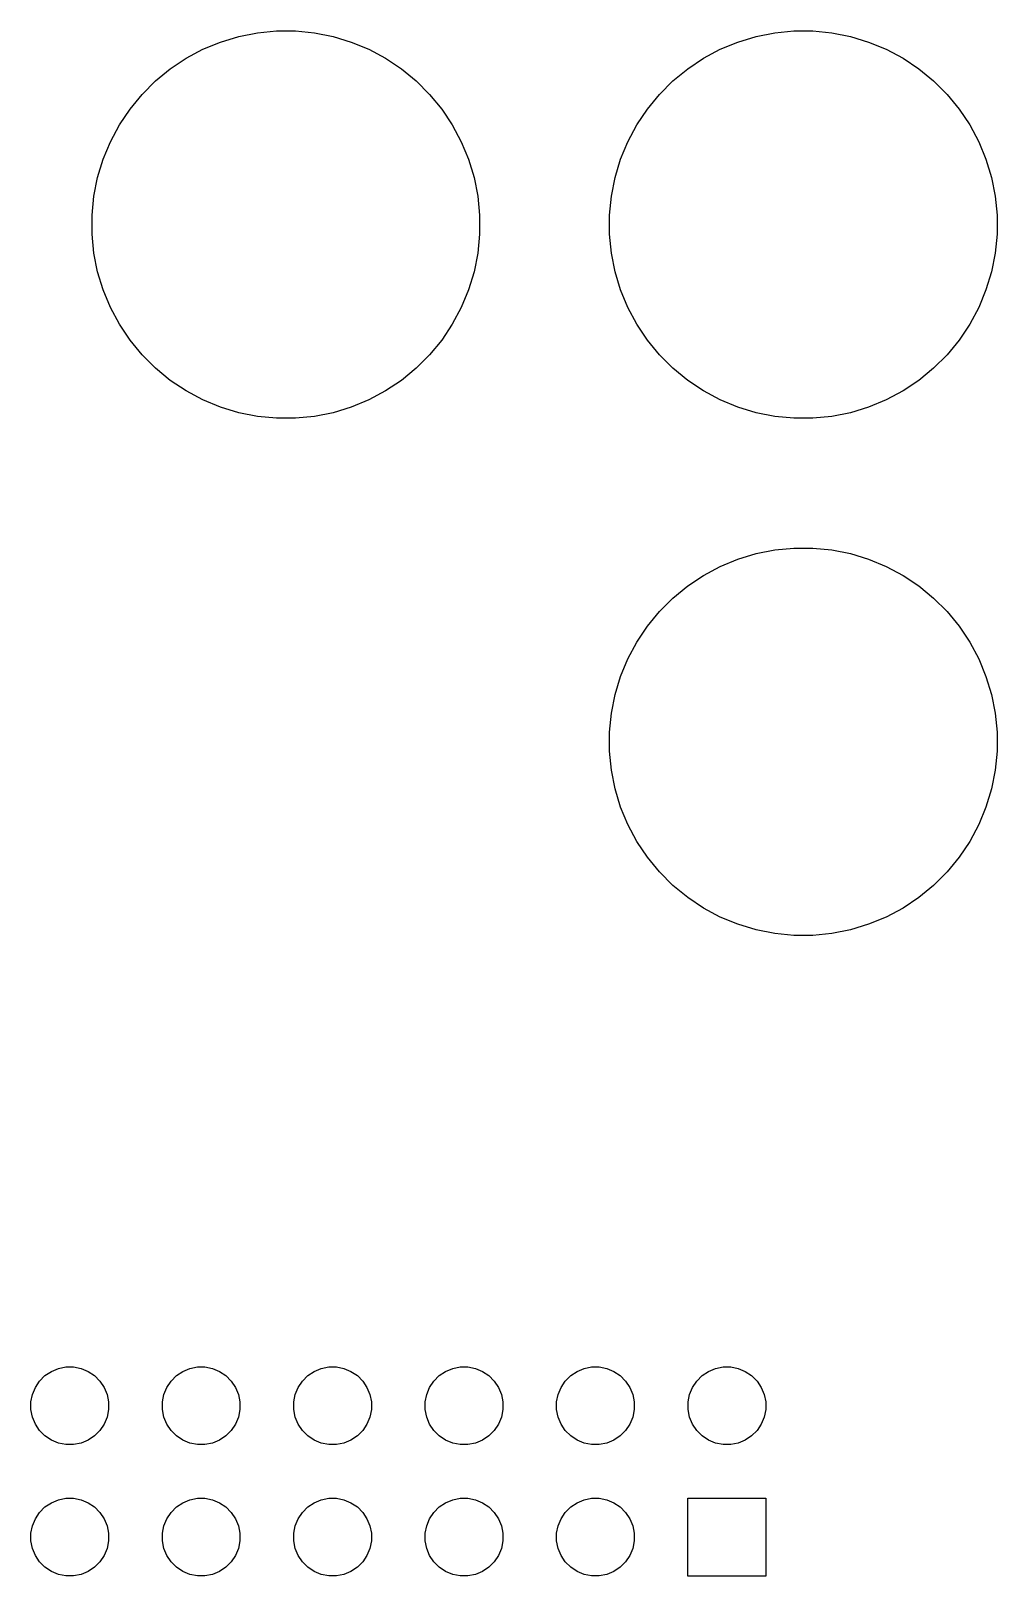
# Model space of a CAD drawing. Header units: millimetres. Extents: x 15 to 175, y 4 to 118.
# Drawn here: x 155.75 to 174.43, y 87.95 to 117.83 of the extents above; entities that cross this region are included whole.
import ezdxf

# ---------------------------------------------------------------- set-up
doc = ezdxf.new("R2010")
doc.units = ezdxf.units.MM
doc.layers.add('B.Cu', color=153, linetype='CONTINUOUS', true_color=0x4d7fc4)

msp = doc.modelspace()

# ---------------------------------------------------------------- linework, layer by layer
at = {"layer": 'B.Cu', "linetype": 'CONTINUOUS'}
for p, q in [((159.768399, 117.72312), (160.129336, 117.794915)), ((160.129336, 117.794915), (160.495571, 117.830986)), ((160.495571, 117.830986), (160.863579, 117.830986)), ((160.863579, 117.830986), (161.229814, 117.794915)), ((161.229814, 117.794915), (161.590751, 117.72312)), ((169.768399, 117.72312), (170.129336, 117.794915)), ((170.129336, 117.794915), (170.495571, 117.830986)), ((170.495571, 117.830986), (170.863579, 117.830986)), ((170.863579, 117.830986), (171.229814, 117.794915)), ((171.229814, 117.794915), (171.590751, 117.72312)), ((158.75169, 117.301985), (159.076243, 117.475463)), ((159.076243, 117.475463), (159.416238, 117.616293)), ((159.416238, 117.616293), (159.768399, 117.72312)), ((161.590751, 117.72312), (161.942912, 117.616293)), ((161.942912, 117.616293), (162.282907, 117.475463)), ((162.282907, 117.475463), (162.60746, 117.301985)), ((168.75169, 117.301985), (169.076243, 117.475463)), ((169.076243, 117.475463), (169.416238, 117.616293)), ((169.416238, 117.616293), (169.768399, 117.72312)), ((171.590751, 117.72312), (171.942912, 117.616293)), ((171.942912, 117.616293), (172.282907, 117.475463)), ((172.282907, 117.475463), (172.60746, 117.301985)), ((158.445703, 117.097531), (158.75169, 117.301985)), ((162.60746, 117.301985), (162.913447, 117.097531)), ((168.445703, 117.097531), (168.75169, 117.301985)), ((172.60746, 117.301985), (172.913447, 117.097531)), ((157.901008, 116.603849), (158.161229, 116.86407)), ((158.161229, 116.86407), (158.445703, 117.097531)), ((162.913447, 117.097531), (163.197921, 116.86407)), ((163.197921, 116.86407), (163.458142, 116.603849)), ((167.901008, 116.603849), (168.161229, 116.86407)), ((168.161229, 116.86407), (168.445703, 117.097531)), ((172.913447, 117.097531), (173.197921, 116.86407)), ((173.197921, 116.86407), (173.458142, 116.603849)), ((157.667547, 116.319375), (157.901008, 116.603849)), ((163.458142, 116.603849), (163.691603, 116.319375)), ((167.667547, 116.319375), (167.901008, 116.603849)), ((173.458142, 116.603849), (173.691603, 116.319375)), ((157.463093, 116.013388), (157.667547, 116.319375)), ((163.691603, 116.319375), (163.896057, 116.013388)), ((167.463093, 116.013388), (167.667547, 116.319375)), ((173.691603, 116.319375), (173.896057, 116.013388)), ((157.289615, 115.688835), (157.463093, 116.013388)), ((163.896057, 116.013388), (164.069535, 115.688835)), ((167.289615, 115.688835), (167.463093, 116.013388)), ((173.896057, 116.013388), (174.069535, 115.688835)), ((157.148785, 115.34884), (157.289615, 115.688835)), ((164.069535, 115.688835), (164.210365, 115.34884)), ((167.148785, 115.34884), (167.289615, 115.688835)), ((174.069535, 115.688835), (174.210365, 115.34884)), ((157.041958, 114.996679), (157.148785, 115.34884)), ((164.210365, 115.34884), (164.317192, 114.996679)), ((167.041958, 114.996679), (167.148785, 115.34884)), ((174.210365, 115.34884), (174.317192, 114.996679)), ((156.970163, 114.635742), (157.041958, 114.996679)), ((164.317192, 114.996679), (164.388987, 114.635742)), ((166.970163, 114.635742), (167.041958, 114.996679)), ((174.317192, 114.996679), (174.388987, 114.635742)), ((156.934092, 114.269507), (156.970163, 114.635742)), ((164.388987, 114.635742), (164.425058, 114.269507)), ((166.934092, 114.269507), (166.970163, 114.635742)), ((174.388987, 114.635742), (174.425058, 114.269507)), ((156.934092, 113.901499), (156.934092, 114.269507)), ((164.425058, 114.269507), (164.425058, 113.901499)), ((166.934092, 113.901499), (166.934092, 114.269507)), ((174.425058, 114.269507), (174.425058, 113.901499)), ((156.970163, 113.535264), (156.934092, 113.901499)), ((164.425058, 113.901499), (164.388987, 113.535264)), ((166.970163, 113.535264), (166.934092, 113.901499)), ((174.425058, 113.901499), (174.388987, 113.535264)), ((157.041958, 113.174327), (156.970163, 113.535264)), ((164.388987, 113.535264), (164.317192, 113.174327)), ((167.041958, 113.174327), (166.970163, 113.535264)), ((174.388987, 113.535264), (174.317192, 113.174327)), ((157.148785, 112.822166), (157.041958, 113.174327)), ((164.317192, 113.174327), (164.210365, 112.822166)), ((167.148785, 112.822166), (167.041958, 113.174327)), ((174.317192, 113.174327), (174.210365, 112.822166)), ((157.289615, 112.482171), (157.148785, 112.822166)), ((164.210365, 112.822166), (164.069535, 112.482171)), ((167.289615, 112.482171), (167.148785, 112.822166)), ((174.210365, 112.822166), (174.069535, 112.482171)), ((157.463093, 112.157618), (157.289615, 112.482171)), ((164.069535, 112.482171), (163.896057, 112.157618)), ((167.463093, 112.157618), (167.289615, 112.482171)), ((174.069535, 112.482171), (173.896057, 112.157618)), ((157.667547, 111.851631), (157.463093, 112.157618)), ((163.896057, 112.157618), (163.691603, 111.851631)), ((167.667547, 111.851631), (167.463093, 112.157618)), ((173.896057, 112.157618), (173.691603, 111.851631)), ((157.901008, 111.567157), (157.667547, 111.851631)), ((163.691603, 111.851631), (163.458142, 111.567157)), ((167.901008, 111.567157), (167.667547, 111.851631)), ((173.691603, 111.851631), (173.458142, 111.567157)), ((158.161229, 111.306936), (157.901008, 111.567157)), ((163.458142, 111.567157), (163.197921, 111.306936)), ((168.161229, 111.306936), (167.901008, 111.567157)), ((173.458142, 111.567157), (173.197921, 111.306936)), ((158.445703, 111.073475), (158.161229, 111.306936)), ((163.197921, 111.306936), (162.913447, 111.073475)), ((168.445703, 111.073475), (168.161229, 111.306936)), ((173.197921, 111.306936), (172.913447, 111.073475)), ((158.75169, 110.869021), (158.445703, 111.073475)), ((159.076243, 110.695543), (158.75169, 110.869021)), ((162.60746, 110.869021), (162.282907, 110.695543)), ((162.913447, 111.073475), (162.60746, 110.869021)), ((168.75169, 110.869021), (168.445703, 111.073475)), ((169.076243, 110.695543), (168.75169, 110.869021)), ((172.60746, 110.869021), (172.282907, 110.695543)), ((172.913447, 111.073475), (172.60746, 110.869021)), ((159.416238, 110.554713), (159.076243, 110.695543)), ((159.768399, 110.447886), (159.416238, 110.554713)), ((161.942912, 110.554713), (161.590751, 110.447886)), ((162.282907, 110.695543), (161.942912, 110.554713)), ((169.416238, 110.554713), (169.076243, 110.695543)), ((169.768399, 110.447886), (169.416238, 110.554713)), ((171.942912, 110.554713), (171.590751, 110.447886)), ((172.282907, 110.695543), (171.942912, 110.554713)), ((160.129336, 110.376091), (159.768399, 110.447886)), ((160.495571, 110.34002), (160.129336, 110.376091)), ((160.863579, 110.34002), (160.495571, 110.34002)), ((161.229814, 110.376091), (160.863579, 110.34002)), ((161.590751, 110.447886), (161.229814, 110.376091)), ((170.129336, 110.376091), (169.768399, 110.447886)), ((170.495571, 110.34002), (170.129336, 110.376091)), ((170.863579, 110.34002), (170.495571, 110.34002)), ((171.229814, 110.376091), (170.863579, 110.34002)), ((171.590751, 110.447886), (171.229814, 110.376091)), ((169.076243, 107.475463), (169.416238, 107.616293)), ((169.416238, 107.616293), (169.768399, 107.72312)), ((169.768399, 107.72312), (170.129336, 107.794915)), ((170.129336, 107.794915), (170.495571, 107.830986)), ((170.495571, 107.830986), (170.863579, 107.830986)), ((170.863579, 107.830986), (171.229814, 107.794915)), ((171.229814, 107.794915), (171.590751, 107.72312)), ((171.590751, 107.72312), (171.942912, 107.616293)), ((171.942912, 107.616293), (172.282907, 107.475463)), ((168.445703, 107.097531), (168.75169, 107.301985)), ((168.75169, 107.301985), (169.076243, 107.475463)), ((172.282907, 107.475463), (172.60746, 107.301985)), ((172.60746, 107.301985), (172.913447, 107.097531)), ((168.161229, 106.86407), (168.445703, 107.097531)), ((172.913447, 107.097531), (173.197921, 106.86407)), ((167.901008, 106.603849), (168.161229, 106.86407)), ((173.197921, 106.86407), (173.458142, 106.603849)), ((167.667547, 106.319375), (167.901008, 106.603849)), ((173.458142, 106.603849), (173.691603, 106.319375)), ((167.463093, 106.013388), (167.667547, 106.319375)), ((173.691603, 106.319375), (173.896057, 106.013388)), ((167.289615, 105.688835), (167.463093, 106.013388)), ((173.896057, 106.013388), (174.069535, 105.688835)), ((167.148785, 105.34884), (167.289615, 105.688835)), ((174.069535, 105.688835), (174.210365, 105.34884)), ((167.041958, 104.996679), (167.148785, 105.34884)), ((174.210365, 105.34884), (174.317192, 104.996679)), ((166.970163, 104.635742), (167.041958, 104.996679)), ((174.317192, 104.996679), (174.388987, 104.635742)), ((166.934092, 104.269507), (166.970163, 104.635742)), ((174.388987, 104.635742), (174.425058, 104.269507)), ((166.934092, 103.901499), (166.934092, 104.269507)), ((174.425058, 104.269507), (174.425058, 103.901499)), ((166.970163, 103.535264), (166.934092, 103.901499)), ((174.425058, 103.901499), (174.388987, 103.535264)), ((167.041958, 103.174327), (166.970163, 103.535264)), ((174.388987, 103.535264), (174.317192, 103.174327)), ((167.148785, 102.822166), (167.041958, 103.174327)), ((174.317192, 103.174327), (174.210365, 102.822166)), ((167.289615, 102.482171), (167.148785, 102.822166)), ((174.210365, 102.822166), (174.069535, 102.482171)), ((167.463093, 102.157618), (167.289615, 102.482171)), ((174.069535, 102.482171), (173.896057, 102.157618)), ((167.667547, 101.851631), (167.463093, 102.157618)), ((173.896057, 102.157618), (173.691603, 101.851631)), ((167.901008, 101.567157), (167.667547, 101.851631)), ((173.691603, 101.851631), (173.458142, 101.567157)), ((168.161229, 101.306936), (167.901008, 101.567157)), ((168.445703, 101.073475), (168.161229, 101.306936)), ((173.197921, 101.306936), (172.913447, 101.073475)), ((173.458142, 101.567157), (173.197921, 101.306936)), ((168.75169, 100.869021), (168.445703, 101.073475)), ((172.913447, 101.073475), (172.60746, 100.869021)), ((169.076243, 100.695543), (168.75169, 100.869021)), ((169.416238, 100.554713), (169.076243, 100.695543)), ((172.282907, 100.695543), (171.942912, 100.554713)), ((172.60746, 100.869021), (172.282907, 100.695543)), ((169.768399, 100.447886), (169.416238, 100.554713)), ((170.129336, 100.376091), (169.768399, 100.447886)), ((171.590751, 100.447886), (171.229814, 100.376091)), ((171.942912, 100.554713), (171.590751, 100.447886)), ((170.495571, 100.34002), (170.129336, 100.376091)), ((170.863579, 100.34002), (170.495571, 100.34002)), ((171.229814, 100.376091), (170.863579, 100.34002)), ((155.919783, 91.723836), (156.0243, 91.828353)), ((156.0243, 91.828353), (156.1472, 91.910472)), ((156.1472, 91.910472), (156.283758, 91.967036)), ((156.283758, 91.967036), (156.428728, 91.995872)), ((156.428728, 91.995872), (156.576538, 91.995872)), ((156.576538, 91.995872), (156.721508, 91.967036)), ((156.721508, 91.967036), (156.858066, 91.910472)), ((156.858066, 91.910472), (156.980966, 91.828353)), ((156.980966, 91.828353), (157.085483, 91.723836)), ((158.459783, 91.723836), (158.5643, 91.828353)), ((158.5643, 91.828353), (158.6872, 91.910472)), ((158.6872, 91.910472), (158.823758, 91.967036)), ((158.823758, 91.967036), (158.968728, 91.995872)), ((158.968728, 91.995872), (159.116538, 91.995872)), ((159.116538, 91.995872), (159.261508, 91.967036)), ((159.261508, 91.967036), (159.398066, 91.910472)), ((159.398066, 91.910472), (159.520966, 91.828353)), ((159.520966, 91.828353), (159.625483, 91.723836)), ((160.999783, 91.723836), (161.1043, 91.828353)), ((161.1043, 91.828353), (161.2272, 91.910472)), ((161.2272, 91.910472), (161.363758, 91.967036)), ((161.363758, 91.967036), (161.508728, 91.995872)), ((161.508728, 91.995872), (161.656538, 91.995872)), ((161.656538, 91.995872), (161.801508, 91.967036)), ((161.801508, 91.967036), (161.938066, 91.910472)), ((161.938066, 91.910472), (162.060966, 91.828353)), ((162.060966, 91.828353), (162.165483, 91.723836)), ((163.539783, 91.723836), (163.6443, 91.828353)), ((163.6443, 91.828353), (163.7672, 91.910472)), ((163.7672, 91.910472), (163.903758, 91.967036)), ((163.903758, 91.967036), (164.048728, 91.995872)), ((164.048728, 91.995872), (164.196538, 91.995872)), ((164.196538, 91.995872), (164.341508, 91.967036)), ((164.341508, 91.967036), (164.478066, 91.910472)), ((164.478066, 91.910472), (164.600966, 91.828353)), ((164.600966, 91.828353), (164.705483, 91.723836)), ((166.079783, 91.723836), (166.1843, 91.828353)), ((166.1843, 91.828353), (166.3072, 91.910472)), ((166.3072, 91.910472), (166.443758, 91.967036)), ((166.443758, 91.967036), (166.588728, 91.995872)), ((166.588728, 91.995872), (166.736538, 91.995872)), ((166.736538, 91.995872), (166.881508, 91.967036)), ((166.881508, 91.967036), (167.018066, 91.910472)), ((167.018066, 91.910472), (167.140966, 91.828353)), ((167.140966, 91.828353), (167.245483, 91.723836)), ((168.619783, 91.723836), (168.7243, 91.828353)), ((168.7243, 91.828353), (168.8472, 91.910472)), ((168.8472, 91.910472), (168.983758, 91.967036)), ((168.983758, 91.967036), (169.128728, 91.995872)), ((169.128728, 91.995872), (169.276538, 91.995872)), ((169.276538, 91.995872), (169.421508, 91.967036)), ((169.421508, 91.967036), (169.558066, 91.910472)), ((169.558066, 91.910472), (169.680966, 91.828353)), ((169.680966, 91.828353), (169.785483, 91.723836)), ((155.752264, 91.319408), (155.7811, 91.464378)), ((155.7811, 91.464378), (155.837664, 91.600936)), ((155.837664, 91.600936), (155.919783, 91.723836)), ((157.085483, 91.723836), (157.167602, 91.600936)), ((157.167602, 91.600936), (157.224166, 91.464378)), ((157.224166, 91.464378), (157.253002, 91.319408)), ((158.292264, 91.319408), (158.3211, 91.464378)), ((158.3211, 91.464378), (158.377664, 91.600936)), ((158.377664, 91.600936), (158.459783, 91.723836)), ((159.625483, 91.723836), (159.707602, 91.600936)), ((159.707602, 91.600936), (159.764166, 91.464378)), ((159.764166, 91.464378), (159.793002, 91.319408)), ((160.832264, 91.319408), (160.8611, 91.464378)), ((160.8611, 91.464378), (160.917664, 91.600936)), ((160.917664, 91.600936), (160.999783, 91.723836)), ((162.165483, 91.723836), (162.247602, 91.600936)), ((162.247602, 91.600936), (162.304166, 91.464378)), ((162.304166, 91.464378), (162.333002, 91.319408)), ((163.372264, 91.319408), (163.4011, 91.464378)), ((163.4011, 91.464378), (163.457664, 91.600936)), ((163.457664, 91.600936), (163.539783, 91.723836)), ((164.705483, 91.723836), (164.787602, 91.600936)), ((164.787602, 91.600936), (164.844166, 91.464378)), ((164.844166, 91.464378), (164.873002, 91.319408)), ((165.912264, 91.319408), (165.9411, 91.464378)), ((165.9411, 91.464378), (165.997664, 91.600936)), ((165.997664, 91.600936), (166.079783, 91.723836)), ((167.245483, 91.723836), (167.327602, 91.600936)), ((167.327602, 91.600936), (167.384166, 91.464378)), ((167.384166, 91.464378), (167.413002, 91.319408)), ((168.452264, 91.319408), (168.4811, 91.464378)), ((168.4811, 91.464378), (168.537664, 91.600936)), ((168.537664, 91.600936), (168.619783, 91.723836)), ((169.785483, 91.723836), (169.867602, 91.600936)), ((169.867602, 91.600936), (169.924166, 91.464378)), ((169.924166, 91.464378), (169.953002, 91.319408)), ((155.752264, 91.171598), (155.752264, 91.319408)), ((155.7811, 91.026628), (155.752264, 91.171598)), ((157.253002, 91.171598), (157.224166, 91.026628)), ((157.253002, 91.319408), (157.253002, 91.171598)), ((158.292264, 91.171598), (158.292264, 91.319408)), ((158.3211, 91.026628), (158.292264, 91.171598)), ((159.793002, 91.171598), (159.764166, 91.026628)), ((159.793002, 91.319408), (159.793002, 91.171598)), ((160.832264, 91.171598), (160.832264, 91.319408)), ((160.8611, 91.026628), (160.832264, 91.171598)), ((162.333002, 91.171598), (162.304166, 91.026628)), ((162.333002, 91.319408), (162.333002, 91.171598)), ((163.372264, 91.171598), (163.372264, 91.319408)), ((163.4011, 91.026628), (163.372264, 91.171598)), ((164.873002, 91.171598), (164.844166, 91.026628)), ((164.873002, 91.319408), (164.873002, 91.171598)), ((165.912264, 91.171598), (165.912264, 91.319408)), ((165.9411, 91.026628), (165.912264, 91.171598)), ((167.413002, 91.171598), (167.384166, 91.026628)), ((167.413002, 91.319408), (167.413002, 91.171598)), ((168.452264, 91.171598), (168.452264, 91.319408)), ((168.4811, 91.026628), (168.452264, 91.171598)), ((169.953002, 91.171598), (169.924166, 91.026628)), ((169.953002, 91.319408), (169.953002, 91.171598)), ((155.837664, 90.89007), (155.7811, 91.026628)), ((155.919783, 90.76717), (155.837664, 90.89007)), ((157.167602, 90.89007), (157.085483, 90.76717)), ((157.224166, 91.026628), (157.167602, 90.89007)), ((158.377664, 90.89007), (158.3211, 91.026628)), ((158.459783, 90.76717), (158.377664, 90.89007)), ((159.707602, 90.89007), (159.625483, 90.76717)), ((159.764166, 91.026628), (159.707602, 90.89007)), ((160.917664, 90.89007), (160.8611, 91.026628)), ((160.999783, 90.76717), (160.917664, 90.89007)), ((162.247602, 90.89007), (162.165483, 90.76717)), ((162.304166, 91.026628), (162.247602, 90.89007)), ((163.457664, 90.89007), (163.4011, 91.026628)), ((163.539783, 90.76717), (163.457664, 90.89007)), ((164.787602, 90.89007), (164.705483, 90.76717)), ((164.844166, 91.026628), (164.787602, 90.89007)), ((165.997664, 90.89007), (165.9411, 91.026628)), ((166.079783, 90.76717), (165.997664, 90.89007)), ((167.327602, 90.89007), (167.245483, 90.76717)), ((167.384166, 91.026628), (167.327602, 90.89007)), ((168.537664, 90.89007), (168.4811, 91.026628)), ((168.619783, 90.76717), (168.537664, 90.89007)), ((169.867602, 90.89007), (169.785483, 90.76717)), ((169.924166, 91.026628), (169.867602, 90.89007)), ((156.0243, 90.662653), (155.919783, 90.76717)), ((156.1472, 90.580534), (156.0243, 90.662653)), ((156.283758, 90.52397), (156.1472, 90.580534)), ((156.858066, 90.580534), (156.721508, 90.52397)), ((156.980966, 90.662653), (156.858066, 90.580534)), ((157.085483, 90.76717), (156.980966, 90.662653)), ((158.5643, 90.662653), (158.459783, 90.76717)), ((158.6872, 90.580534), (158.5643, 90.662653)), ((158.823758, 90.52397), (158.6872, 90.580534)), ((159.398066, 90.580534), (159.261508, 90.52397)), ((159.520966, 90.662653), (159.398066, 90.580534)), ((159.625483, 90.76717), (159.520966, 90.662653)), ((161.1043, 90.662653), (160.999783, 90.76717)), ((161.2272, 90.580534), (161.1043, 90.662653)), ((161.363758, 90.52397), (161.2272, 90.580534)), ((161.938066, 90.580534), (161.801508, 90.52397)), ((162.060966, 90.662653), (161.938066, 90.580534)), ((162.165483, 90.76717), (162.060966, 90.662653)), ((163.6443, 90.662653), (163.539783, 90.76717)), ((163.7672, 90.580534), (163.6443, 90.662653)), ((163.903758, 90.52397), (163.7672, 90.580534)), ((164.478066, 90.580534), (164.341508, 90.52397)), ((164.600966, 90.662653), (164.478066, 90.580534)), ((164.705483, 90.76717), (164.600966, 90.662653)), ((166.1843, 90.662653), (166.079783, 90.76717)), ((166.3072, 90.580534), (166.1843, 90.662653)), ((166.443758, 90.52397), (166.3072, 90.580534)), ((167.018066, 90.580534), (166.881508, 90.52397)), ((167.140966, 90.662653), (167.018066, 90.580534)), ((167.245483, 90.76717), (167.140966, 90.662653)), ((168.7243, 90.662653), (168.619783, 90.76717)), ((168.8472, 90.580534), (168.7243, 90.662653)), ((168.983758, 90.52397), (168.8472, 90.580534)), ((169.558066, 90.580534), (169.421508, 90.52397)), ((169.680966, 90.662653), (169.558066, 90.580534)), ((169.785483, 90.76717), (169.680966, 90.662653)), ((156.428728, 90.495134), (156.283758, 90.52397)), ((156.576538, 90.495134), (156.428728, 90.495134)), ((156.721508, 90.52397), (156.576538, 90.495134)), ((158.968728, 90.495134), (158.823758, 90.52397)), ((159.116538, 90.495134), (158.968728, 90.495134)), ((159.261508, 90.52397), (159.116538, 90.495134)), ((161.508728, 90.495134), (161.363758, 90.52397)), ((161.656538, 90.495134), (161.508728, 90.495134)), ((161.801508, 90.52397), (161.656538, 90.495134)), ((164.048728, 90.495134), (163.903758, 90.52397)), ((164.196538, 90.495134), (164.048728, 90.495134)), ((164.341508, 90.52397), (164.196538, 90.495134)), ((166.588728, 90.495134), (166.443758, 90.52397)), ((166.736538, 90.495134), (166.588728, 90.495134)), ((166.881508, 90.52397), (166.736538, 90.495134)), ((169.128728, 90.495134), (168.983758, 90.52397)), ((169.276538, 90.495134), (169.128728, 90.495134)), ((169.421508, 90.52397), (169.276538, 90.495134)), ((156.0243, 89.288353), (156.1472, 89.370472)), ((156.1472, 89.370472), (156.283758, 89.427036)), ((156.283758, 89.427036), (156.428728, 89.455872)), ((156.428728, 89.455872), (156.576538, 89.455872)), ((156.576538, 89.455872), (156.721508, 89.427036)), ((156.721508, 89.427036), (156.858066, 89.370472)), ((156.858066, 89.370472), (156.980966, 89.288353)), ((158.5643, 89.288353), (158.6872, 89.370472)), ((158.6872, 89.370472), (158.823758, 89.427036)), ((158.823758, 89.427036), (158.968728, 89.455872)), ((158.968728, 89.455872), (159.116538, 89.455872)), ((159.116538, 89.455872), (159.261508, 89.427036)), ((159.261508, 89.427036), (159.398066, 89.370472)), ((159.398066, 89.370472), (159.520966, 89.288353)), ((161.1043, 89.288353), (161.2272, 89.370472)), ((161.2272, 89.370472), (161.363758, 89.427036)), ((161.363758, 89.427036), (161.508728, 89.455872)), ((161.508728, 89.455872), (161.656538, 89.455872)), ((161.656538, 89.455872), (161.801508, 89.427036)), ((161.801508, 89.427036), (161.938066, 89.370472)), ((161.938066, 89.370472), (162.060966, 89.288353)), ((163.6443, 89.288353), (163.7672, 89.370472)), ((163.7672, 89.370472), (163.903758, 89.427036)), ((163.903758, 89.427036), (164.048728, 89.455872)), ((164.048728, 89.455872), (164.196538, 89.455872)), ((164.196538, 89.455872), (164.341508, 89.427036)), ((164.341508, 89.427036), (164.478066, 89.370472)), ((164.478066, 89.370472), (164.600966, 89.288353)), ((166.1843, 89.288353), (166.3072, 89.370472)), ((166.3072, 89.370472), (166.443758, 89.427036)), ((166.443758, 89.427036), (166.588728, 89.455872)), ((166.588728, 89.455872), (166.736538, 89.455872)), ((166.736538, 89.455872), (166.881508, 89.427036)), ((166.881508, 89.427036), (167.018066, 89.370472)), ((167.018066, 89.370472), (167.140966, 89.288353)), ((168.448633, 87.951503), (168.448633, 89.459503)), ((168.448633, 89.459503), (169.956633, 89.459503)), ((169.956633, 89.459503), (169.956633, 87.951503)), ((155.7811, 88.924378), (155.837664, 89.060936)), ((155.837664, 89.060936), (155.919783, 89.183836)), ((155.919783, 89.183836), (156.0243, 89.288353)), ((156.980966, 89.288353), (157.085483, 89.183836)), ((157.085483, 89.183836), (157.167602, 89.060936)), ((157.167602, 89.060936), (157.224166, 88.924378)), ((158.3211, 88.924378), (158.377664, 89.060936)), ((158.377664, 89.060936), (158.459783, 89.183836)), ((158.459783, 89.183836), (158.5643, 89.288353)), ((159.520966, 89.288353), (159.625483, 89.183836)), ((159.625483, 89.183836), (159.707602, 89.060936)), ((159.707602, 89.060936), (159.764166, 88.924378)), ((160.8611, 88.924378), (160.917664, 89.060936)), ((160.917664, 89.060936), (160.999783, 89.183836)), ((160.999783, 89.183836), (161.1043, 89.288353)), ((162.060966, 89.288353), (162.165483, 89.183836)), ((162.165483, 89.183836), (162.247602, 89.060936)), ((162.247602, 89.060936), (162.304166, 88.924378)), ((163.4011, 88.924378), (163.457664, 89.060936)), ((163.457664, 89.060936), (163.539783, 89.183836)), ((163.539783, 89.183836), (163.6443, 89.288353)), ((164.600966, 89.288353), (164.705483, 89.183836)), ((164.705483, 89.183836), (164.787602, 89.060936)), ((164.787602, 89.060936), (164.844166, 88.924378)), ((165.9411, 88.924378), (165.997664, 89.060936)), ((165.997664, 89.060936), (166.079783, 89.183836)), ((166.079783, 89.183836), (166.1843, 89.288353)), ((167.140966, 89.288353), (167.245483, 89.183836)), ((167.245483, 89.183836), (167.327602, 89.060936)), ((167.327602, 89.060936), (167.384166, 88.924378)), ((155.752264, 88.779408), (155.7811, 88.924378)), ((155.752264, 88.631598), (155.752264, 88.779408)), ((157.224166, 88.924378), (157.253002, 88.779408)), ((157.253002, 88.779408), (157.253002, 88.631598)), ((158.292264, 88.779408), (158.3211, 88.924378)), ((158.292264, 88.631598), (158.292264, 88.779408)), ((159.764166, 88.924378), (159.793002, 88.779408)), ((159.793002, 88.779408), (159.793002, 88.631598)), ((160.832264, 88.779408), (160.8611, 88.924378)), ((160.832264, 88.631598), (160.832264, 88.779408)), ((162.304166, 88.924378), (162.333002, 88.779408)), ((162.333002, 88.779408), (162.333002, 88.631598)), ((163.372264, 88.779408), (163.4011, 88.924378)), ((163.372264, 88.631598), (163.372264, 88.779408)), ((164.844166, 88.924378), (164.873002, 88.779408)), ((164.873002, 88.779408), (164.873002, 88.631598)), ((165.912264, 88.779408), (165.9411, 88.924378)), ((165.912264, 88.631598), (165.912264, 88.779408)), ((167.384166, 88.924378), (167.413002, 88.779408)), ((167.413002, 88.779408), (167.413002, 88.631598)), ((155.7811, 88.486628), (155.752264, 88.631598)), ((155.837664, 88.35007), (155.7811, 88.486628)), ((157.224166, 88.486628), (157.167602, 88.35007)), ((157.253002, 88.631598), (157.224166, 88.486628)), ((158.3211, 88.486628), (158.292264, 88.631598)), ((158.377664, 88.35007), (158.3211, 88.486628)), ((159.764166, 88.486628), (159.707602, 88.35007)), ((159.793002, 88.631598), (159.764166, 88.486628)), ((160.8611, 88.486628), (160.832264, 88.631598)), ((160.917664, 88.35007), (160.8611, 88.486628)), ((162.304166, 88.486628), (162.247602, 88.35007)), ((162.333002, 88.631598), (162.304166, 88.486628)), ((163.4011, 88.486628), (163.372264, 88.631598)), ((163.457664, 88.35007), (163.4011, 88.486628)), ((164.844166, 88.486628), (164.787602, 88.35007)), ((164.873002, 88.631598), (164.844166, 88.486628)), ((165.9411, 88.486628), (165.912264, 88.631598)), ((165.997664, 88.35007), (165.9411, 88.486628)), ((167.384166, 88.486628), (167.327602, 88.35007)), ((167.413002, 88.631598), (167.384166, 88.486628)), ((155.919783, 88.22717), (155.837664, 88.35007)), ((156.0243, 88.122653), (155.919783, 88.22717)), ((157.085483, 88.22717), (156.980966, 88.122653)), ((157.167602, 88.35007), (157.085483, 88.22717)), ((158.459783, 88.22717), (158.377664, 88.35007)), ((158.5643, 88.122653), (158.459783, 88.22717)), ((159.625483, 88.22717), (159.520966, 88.122653)), ((159.707602, 88.35007), (159.625483, 88.22717)), ((160.999783, 88.22717), (160.917664, 88.35007)), ((161.1043, 88.122653), (160.999783, 88.22717)), ((162.165483, 88.22717), (162.060966, 88.122653)), ((162.247602, 88.35007), (162.165483, 88.22717)), ((163.539783, 88.22717), (163.457664, 88.35007)), ((163.6443, 88.122653), (163.539783, 88.22717)), ((164.705483, 88.22717), (164.600966, 88.122653)), ((164.787602, 88.35007), (164.705483, 88.22717)), ((166.079783, 88.22717), (165.997664, 88.35007)), ((166.1843, 88.122653), (166.079783, 88.22717)), ((167.245483, 88.22717), (167.140966, 88.122653)), ((167.327602, 88.35007), (167.245483, 88.22717)), ((156.1472, 88.040534), (156.0243, 88.122653)), ((156.283758, 87.98397), (156.1472, 88.040534)), ((156.428728, 87.955134), (156.283758, 87.98397)), ((156.576538, 87.955134), (156.428728, 87.955134)), ((156.721508, 87.98397), (156.576538, 87.955134)), ((156.858066, 88.040534), (156.721508, 87.98397)), ((156.980966, 88.122653), (156.858066, 88.040534)), ((158.6872, 88.040534), (158.5643, 88.122653)), ((158.823758, 87.98397), (158.6872, 88.040534)), ((158.968728, 87.955134), (158.823758, 87.98397)), ((159.116538, 87.955134), (158.968728, 87.955134)), ((159.261508, 87.98397), (159.116538, 87.955134)), ((159.398066, 88.040534), (159.261508, 87.98397)), ((159.520966, 88.122653), (159.398066, 88.040534)), ((161.2272, 88.040534), (161.1043, 88.122653)), ((161.363758, 87.98397), (161.2272, 88.040534)), ((161.508728, 87.955134), (161.363758, 87.98397)), ((161.656538, 87.955134), (161.508728, 87.955134)), ((161.801508, 87.98397), (161.656538, 87.955134)), ((161.938066, 88.040534), (161.801508, 87.98397)), ((162.060966, 88.122653), (161.938066, 88.040534)), ((163.7672, 88.040534), (163.6443, 88.122653)), ((163.903758, 87.98397), (163.7672, 88.040534)), ((164.048728, 87.955134), (163.903758, 87.98397)), ((164.196538, 87.955134), (164.048728, 87.955134)), ((164.341508, 87.98397), (164.196538, 87.955134)), ((164.478066, 88.040534), (164.341508, 87.98397)), ((164.600966, 88.122653), (164.478066, 88.040534)), ((166.3072, 88.040534), (166.1843, 88.122653)), ((166.443758, 87.98397), (166.3072, 88.040534)), ((166.588728, 87.955134), (166.443758, 87.98397)), ((166.736538, 87.955134), (166.588728, 87.955134)), ((166.881508, 87.98397), (166.736538, 87.955134)), ((167.018066, 88.040534), (166.881508, 87.98397)), ((167.140966, 88.122653), (167.018066, 88.040534)), ((169.956633, 87.951503), (168.448633, 87.951503))]:
    msp.add_line(p, q, dxfattribs=at)

doc.saveas('drawing.dxf')
